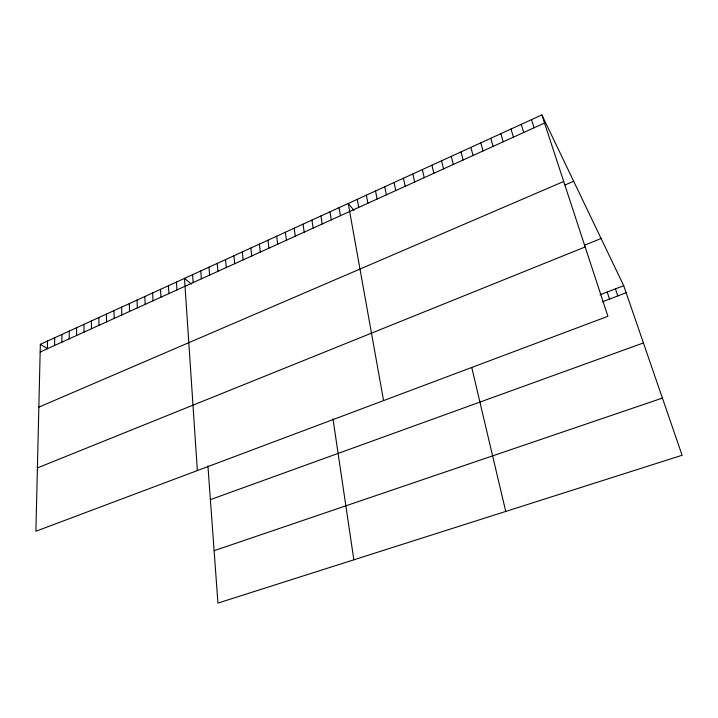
<?xml version="1.0" encoding="UTF-8"?>
<svg xmlns="http://www.w3.org/2000/svg" width="718" height="718" viewBox="0 0 718 718"><rect width="100%" height="100%" fill="white"/><g stroke="black" fill="none" stroke-linecap="round" stroke-linejoin="round"><path stroke-width="1.08" d="M76.575 335.494L76.584 327.731M69.197 338.842L69.242 331.088M61.865 342.172L61.954 334.426M54.586 345.484L54.703 337.738M47.352 348.769L47.505 341.032M40.343 344.308L35.9 531.239L607.904 316.306L541.866 114.916L40.343 344.308L46.473 348.059M40.163 352.026L544.522 123.038M38.853 407.151L563.693 181.474M565.048 184.957L573.664 181.268M584.389 245.26L601.101 238.502M37.408 467.939L585.161 246.956M600.033 294.802L623.718 285.692L682.1 455.266L217.94 603.084L207.924 465.856M602.33 301.829L626.141 292.738M210.392 499.629L643.427 342.935M214.117 550.679L662.409 398.077M191.455 284.113L184.508 278.369L197.351 470.577M353.956 210.392L348.221 203.49L383.574 400.599M541.866 114.916L623.718 285.692M615.434 288.878L617.812 295.915M607.195 292.046L609.537 299.074M531.491 119.664L534.084 127.777M521.196 124.367L523.727 132.48M510.983 129.043L513.442 137.147M500.841 133.683L503.228 141.787M490.771 138.287L493.095 146.382M480.782 142.855L483.043 150.951M470.864 147.387L473.054 155.483M461.019 151.893L463.146 159.979M451.236 156.362L453.309 164.449M441.534 160.805L443.544 168.883M431.904 165.212L433.851 173.28M471.807 367.706L505.723 511.44M422.337 169.592L424.221 177.651M412.841 173.935L414.663 181.995M403.408 178.243L405.176 186.303M394.047 182.525L395.762 190.575M384.749 186.779L386.41 194.82M375.523 190.997L377.121 199.039M366.359 195.188L367.903 203.23M357.25 199.353L358.749 207.385M339.049 207.681L340.431 215.696M329.948 211.846L331.276 219.852M320.91 215.983L322.185 223.98M311.935 220.085L313.156 228.082M332.981 418.827L353.839 559.807M303.023 224.16L304.199 232.147M294.174 228.207L295.295 236.195M285.378 232.228L286.455 240.207M276.654 236.222L277.678 244.192M267.985 240.189L268.963 248.15M259.377 244.12L260.311 252.072M250.833 248.033L251.713 255.976M242.343 251.919L243.178 259.853M233.906 255.77L234.696 263.703M225.533 259.602L226.278 267.527M217.222 263.407L217.922 271.323M208.956 267.186L209.611 275.093M200.753 270.937L201.363 278.835M192.603 274.671L193.169 282.56M176.457 282.048L176.942 289.928M168.47 285.701L168.918 293.572M160.536 289.336L160.94 297.189M152.656 292.935L153.015 300.788M144.821 296.525L145.144 304.369M137.039 300.079L137.326 307.914M129.312 303.615L129.554 311.441M121.629 307.124L121.836 314.942M114 310.616L114.171 318.424M106.426 314.08L106.551 321.888M98.887 317.527L98.985 325.326M91.41 320.955L91.464 328.736M83.97 324.356L83.997 332.129"/></g></svg>
